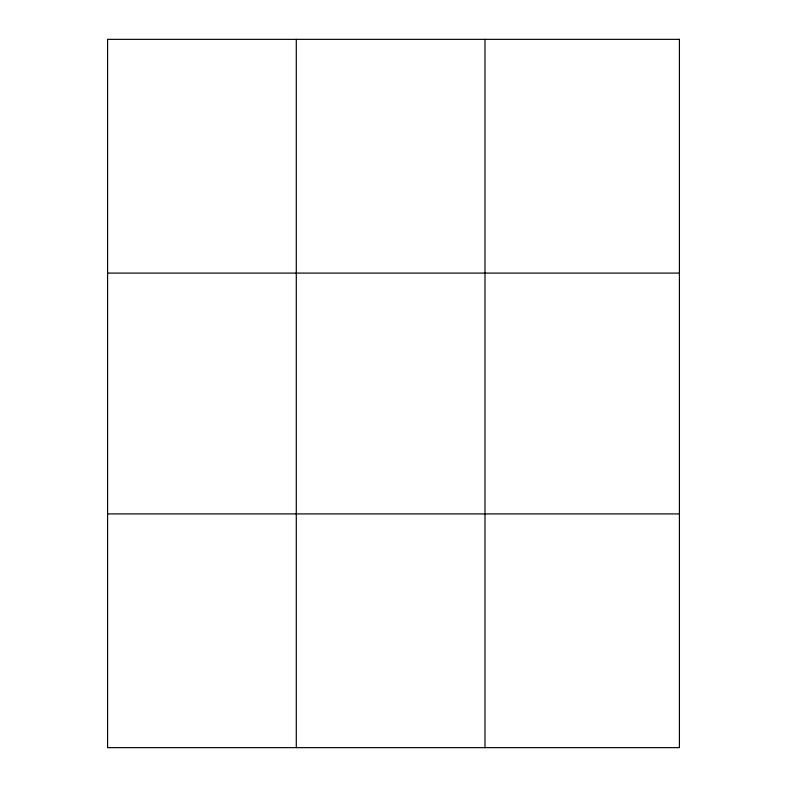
<?xml version="1.0" encoding="UTF-8"?>
<svg xmlns="http://www.w3.org/2000/svg" width="787" height="787" viewBox="0 0 787 787"><rect width="100%" height="100%" fill="white"/><g stroke="black" fill="none" stroke-linecap="round" stroke-linejoin="round"><path stroke-width="1.18" d="M296.286 39.35L296.286 747.65M484.989 39.35L484.989 747.65M107.583 273.089L679.417 273.089M107.583 513.911L679.417 513.911M679.417 39.35L679.417 747.65L107.583 747.65L107.583 39.35L679.417 39.35"/></g></svg>
